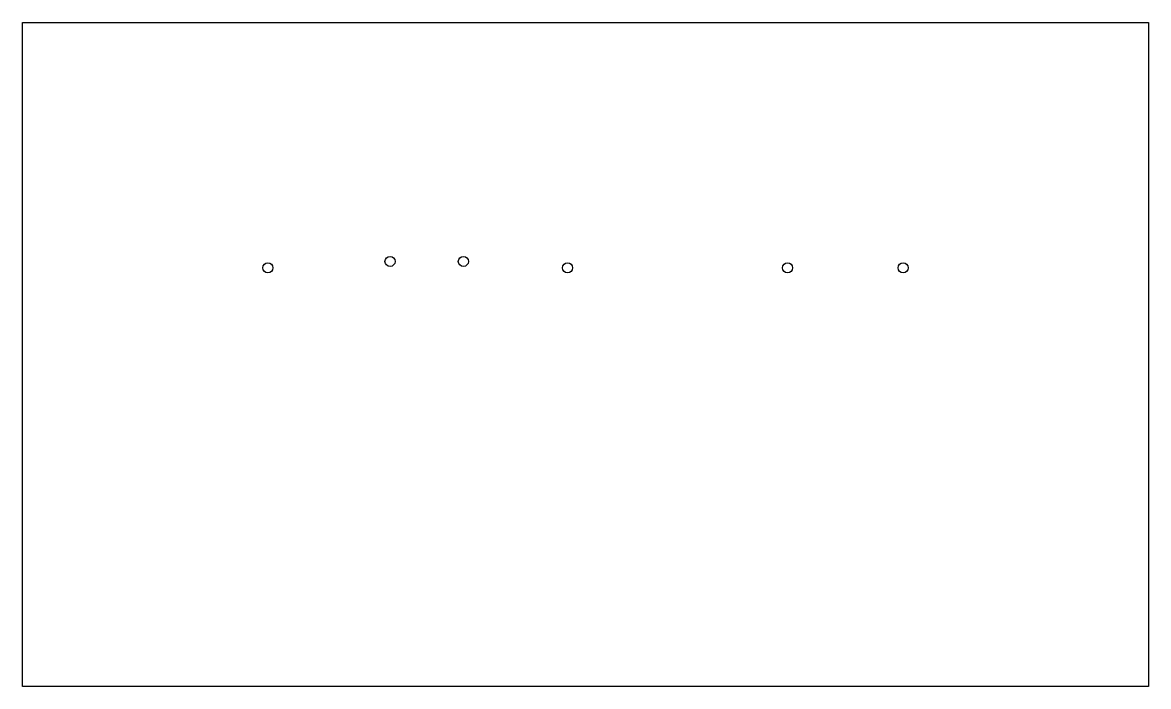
# Model space of a CAD drawing. Extents: x 112.5 to 151.5, y -106.5 to -83.5.
import ezdxf

# ---------------------------------------------------------------- set-up
doc = ezdxf.new("R2010")
doc.units = 0
doc.layers.add('BLACK', color=7, linetype='CONTINUOUS')

msp = doc.modelspace()

# ---------------------------------------------------------------- linework, layer by layer
at = {"layer": 'BLACK', "linetype": 'CONTINUOUS'}
for p, q in [((112.5, -83.5), (151.5, -83.5)), ((112.5, -106.5), (112.5, -83.5)), ((151.5, -83.5), (151.5, -106.5)), ((151.5, -106.5), (112.5, -106.5))]:
    msp.add_line(p, q, dxfattribs=at)
at = {"layer": 'BLACK'}
for centre in [(125.23, -91.775), (127.77, -91.775), (121, -92), (131.38, -92), (139, -92), (143, -92)]:
    msp.add_circle(centre, 0.175, dxfattribs=at)

doc.saveas('drawing.dxf')
